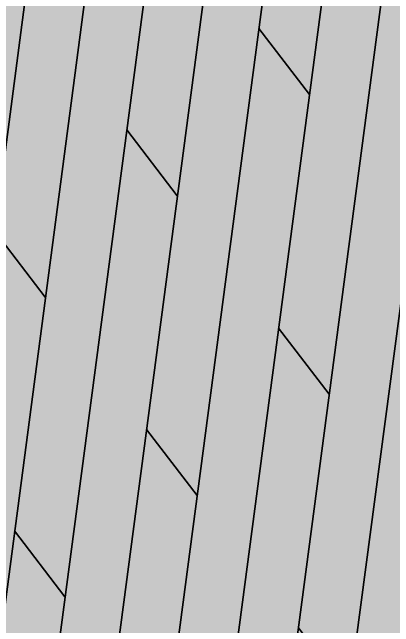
# Model space of a CAD drawing. Header units: millimetres. Extents: x -176651 to 424033, y -469666 to 486614.
# Drawn here: x 15306 to 15718, y 115282 to 115945 of the extents above; entities that cross this region are included whole.
import ezdxf

# ---------------------------------------------------------------- set-up
doc = ezdxf.new("R2010")
doc.units = ezdxf.units.MM
doc.layers.add('1625_East Villa$0$ad-Landscape', color=8, linetype='Continuous', lineweight=35)
doc.layers.add('1625_East Villa$0$ad-Verandah', color=8, linetype='Continuous')

# ---------------------------------------------------------------- blocks, each defined once
blk = doc.blocks.new('1625_East Villa$0$zw$959F')
at = {"transparency": 33554559}
h = blk.add_hatch(color=43, dxfattribs=at)
h.dxf.hatch_style = 1
h.paths.add_polyline_path([(0, 0), (1530, 0), (1530, -4975), (0, -4975)])
at = {"layer": '1625_East Villa$0$ad-Landscape', "transparency": 33554687}
h = blk.add_hatch(dxfattribs=at)
h.set_pattern_fill('DOLMIT', color=44, scale=10, angle=270)
h.set_pattern_definition([(270, (-454666.75, 133732.39), (63.5, -1e-14), []), (315, (-454666.75, 133732.4), (126.999913, 126.999913), [89.80256, -179.60512])])
h.paths.add_polyline_path([(0, 0), (1530, 0), (1530, -4975), (0, -4975)])
blk = doc.blocks.new('1625_East Villa')
at = {"layer": '1625_East Villa$0$ad-Verandah'}
blk.add_blockref('1625_East Villa$0$zw$959F', (12120, 13620), dxfattribs=at)
blk = doc.blocks.new("All Plot's Villa Plans")
at = {"ltscale": 5, "rotation": 352.4703876422526}
blk.add_blockref('1625_East Villa', (851.96, 104581.7), dxfattribs=at)

msp = doc.modelspace()

# ---------------------------------------------------------------- block references
at = {"ltscale": 5}
msp.add_blockref("All Plot's Villa Plans", (0, 0), dxfattribs=at)

doc.saveas('drawing.dxf')
